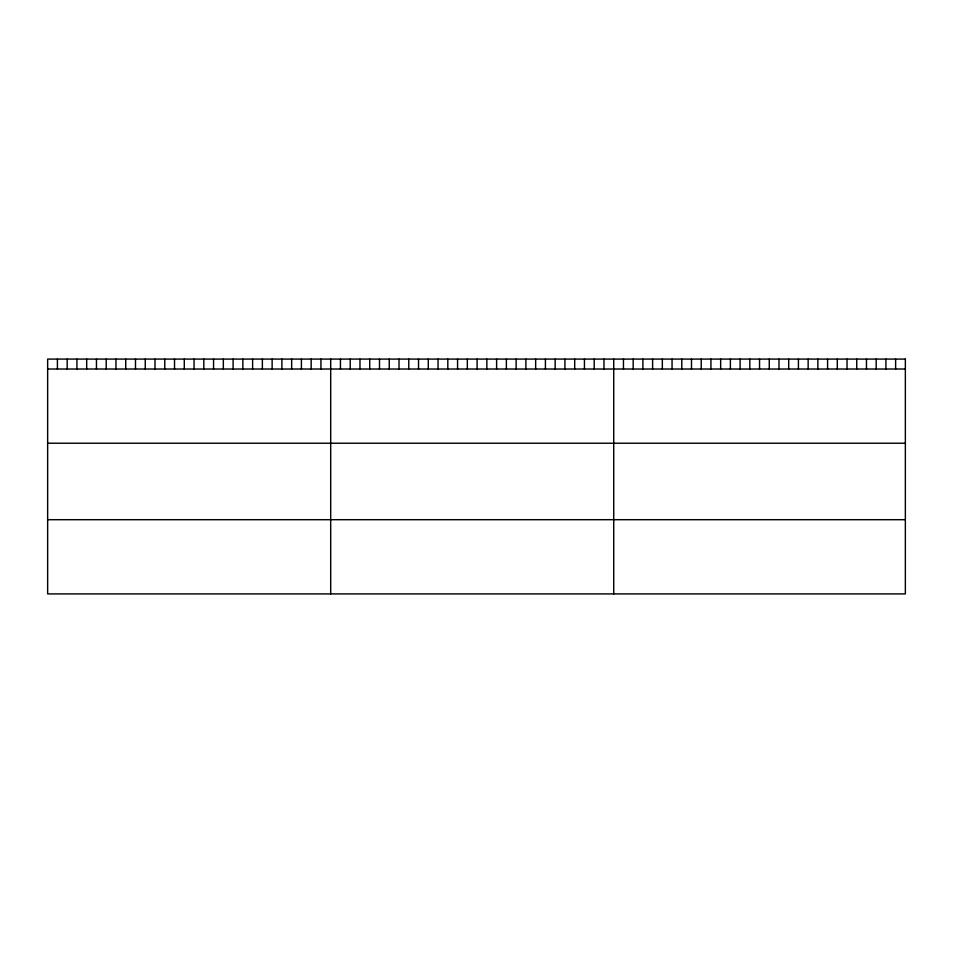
<?xml version="1.0" encoding="UTF-8"?>
<svg xmlns="http://www.w3.org/2000/svg" width="953" height="953" viewBox="0 0 953 953"><rect width="100%" height="100%" fill="white"/><g stroke="black" fill="none" stroke-linecap="round" stroke-linejoin="round"><path stroke-width="1.43" d="M47.65 369.014L905.35 369.014M47.65 443.228L905.35 443.228M47.65 519.695L905.35 519.695M895.629 359.09L895.629 369.014M885.909 359.09L885.909 369.014M876.188 359.09L876.188 369.014M866.468 359.09L866.468 369.014M856.747 359.09L856.747 369.014M847.026 359.09L847.026 369.014M837.306 359.09L837.306 369.014M827.585 359.09L827.585 369.014M817.865 359.09L817.865 369.014M808.144 359.09L808.144 369.014M798.423 359.09L798.423 369.014M788.703 359.09L788.703 369.014M778.982 359.09L778.982 369.014M769.262 359.09L769.262 369.014M759.541 359.09L759.541 369.014M749.82 359.09L749.82 369.014M740.1 359.09L740.1 369.014M730.379 359.09L730.379 369.014M720.659 359.09L720.659 369.014M710.938 359.09L710.938 369.014M701.217 359.09L701.217 369.014M691.497 359.09L691.497 369.014M681.776 359.09L681.776 369.014M672.056 359.09L672.056 369.014M662.335 359.09L662.335 369.014M652.614 359.09L652.614 369.014M642.894 359.09L642.894 369.014M633.173 359.09L633.173 369.014M623.453 359.09L623.453 369.014M613.732 359.09L613.732 593.91M603.976 359.09L603.976 369.014M594.207 359.09L594.207 369.014M584.451 359.09L584.451 369.014M574.695 359.09L574.695 369.014M564.926 359.09L564.926 369.014M555.17 359.09L555.17 369.014M545.414 359.09L545.414 369.014M535.657 359.09L535.657 369.014M525.889 359.09L525.889 369.014M516.133 359.09L516.133 369.014M506.377 359.09L506.377 369.014M496.608 359.09L496.608 369.014M486.852 359.09L486.852 369.014M477.096 359.09L477.096 369.014M467.327 359.09L467.327 369.014M457.571 359.09L457.571 369.014M447.815 359.09L447.815 369.014M438.046 359.09L438.046 369.014M428.29 359.09L428.29 369.014M418.534 359.09L418.534 369.014M408.766 359.09L408.766 369.014M399.009 359.09L399.009 369.014M389.253 359.09L389.253 369.014M379.497 359.09L379.497 369.014M369.728 359.09L369.728 369.014M359.972 359.09L359.972 369.014M350.216 359.09L350.216 369.014M340.447 359.09L340.447 369.014M330.691 359.09L330.691 593.91M320.935 359.09L320.935 369.014M311.166 359.09L311.166 369.014M301.41 359.09L301.41 369.014M291.654 359.09L291.654 369.014M281.885 359.09L281.885 369.014M272.129 359.09L272.129 369.014M262.373 359.09L262.373 369.014M252.616 359.09L252.616 369.014M242.848 359.09L242.848 369.014M233.092 359.09L233.092 369.014M223.336 359.09L223.336 369.014M213.567 359.09L213.567 369.014M203.811 359.09L203.811 369.014M194.055 359.09L194.055 369.014M184.286 359.09L184.286 369.014M174.53 359.09L174.53 369.014M164.774 359.09L164.774 369.014M155.005 359.09L155.005 369.014M145.249 359.09L145.249 369.014M135.493 359.09L135.493 369.014M125.725 359.09L125.725 369.014M115.968 359.09L115.968 369.014M106.212 359.09L106.212 369.014M96.456 359.09L96.456 369.014M86.687 359.09L86.687 369.014M76.931 359.09L76.931 369.014M67.175 359.09L67.175 369.014M57.406 359.09L57.406 369.014M905.35 359.09L47.65 359.09L47.65 593.91L905.35 593.91L905.35 359.09"/></g></svg>
